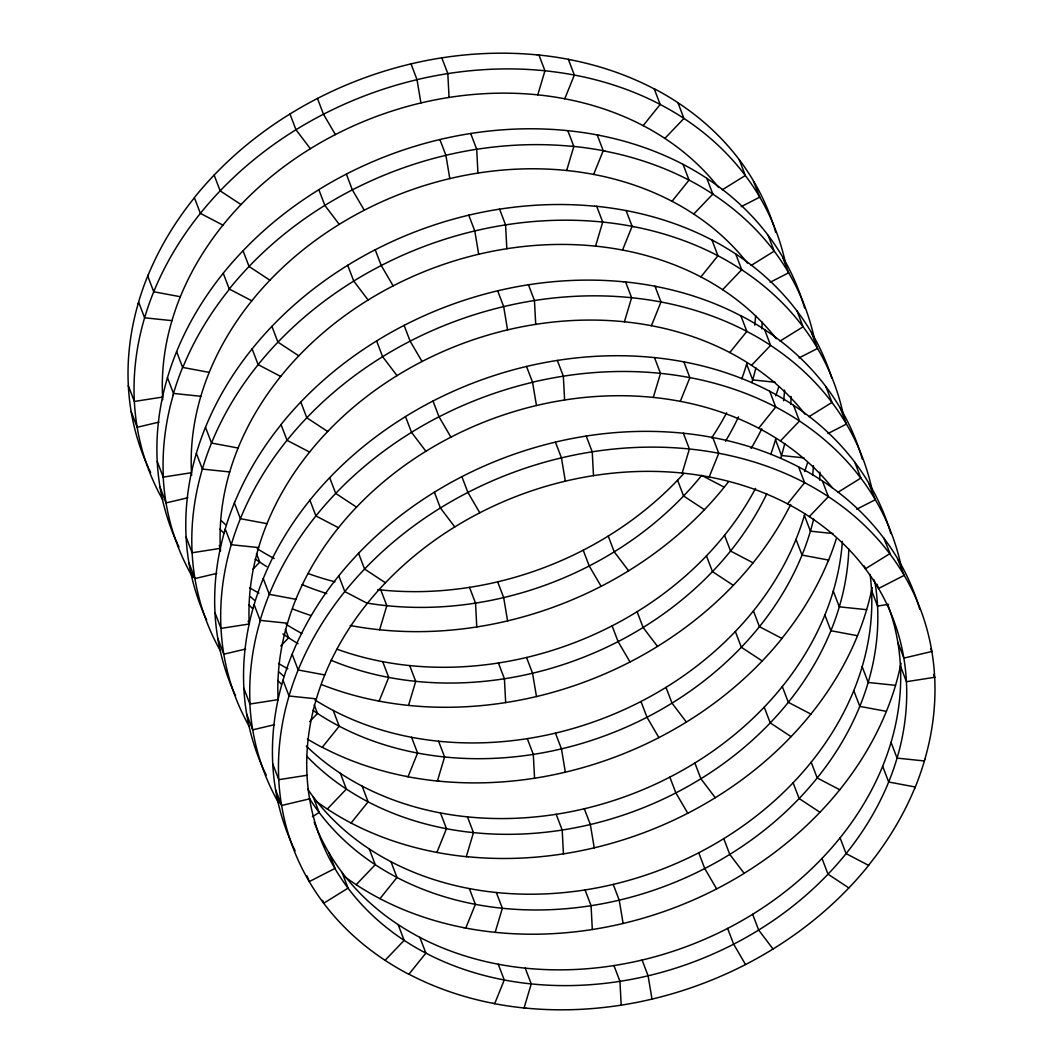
<?xml version="1.0" encoding="UTF-8"?>
<svg xmlns="http://www.w3.org/2000/svg" width="1063" height="1063" viewBox="0 0 1063 1063"><rect width="100%" height="100%" fill="white"/><g stroke="black" fill="none" stroke-linecap="round" stroke-linejoin="round"><path stroke-width="1.5" d="M138.11 303.659L138.589 302.038A334.141 271.357 -20.9 0 1 147.717 275.995L148.382 274.4M718.548 187.46A306.715 249.074 -20.9 0 0 566.234 99.058L564.759 98.779A306.715 249.074 -20.9 0 0 537.772 94.846L536.244 94.7A306.715 249.074 -20.9 0 0 335.377 134.589L333.955 135.32A306.715 249.074 -20.9 0 0 311.711 147.877L310.356 148.714A306.715 249.074 -20.9 0 0 180.883 295.421L180.338 296.736A306.715 249.074 -20.9 0 0 171.954 320.654L171.555 321.983A306.715 249.074 -20.9 0 0 162.745 399.701M318.78 189.746A335.416 272.394 -20.9 0 0 242.935 250.855A335.177 272.194 -20.9 0 0 223.243 273.244A335.416 272.394 -20.9 0 0 177.255 350.072L176.604 351.64A334.141 271.357 -20.9 0 0 167.462 377.671L166.997 379.305A335.416 272.394 -20.9 0 0 157.218 461.355A335.177 272.194 -20.9 0 0 160.035 487.16L166.041 502.919A335.283 272.274 -20.9 0 0 191.579 575.335M173.017 395.064L173.482 393.43A334.141 271.357 -20.9 0 1 182.623 367.399L183.274 365.805M747.435 263.106A306.715 249.074 -20.9 0 0 595.121 174.704L593.646 174.412A306.715 249.074 -20.9 0 0 566.659 170.492L565.131 170.346A306.715 249.074 -20.9 0 0 364.264 210.222L362.842 210.966A306.715 249.074 -20.9 0 0 340.598 223.522L339.243 224.359A306.715 249.074 -20.9 0 0 209.77 371.067L209.225 372.382A306.715 249.074 -20.9 0 0 200.827 396.286L200.442 397.628A306.715 249.074 -20.9 0 0 191.632 475.347M478.682 254.243L474.789 230.937L468.77 215.178A335.283 272.274 -20.9 0 0 375.133 249.805L373.512 250.642A333.822 271.092 -20.9 0 0 349.368 264.275L347.721 265.285A335.283 272.274 -20.9 0 0 271.915 326.368A335.177 272.194 -20.9 0 0 252.117 348.89A335.416 272.394 -20.9 0 0 206.129 425.718L205.491 427.286A334.141 271.357 -20.9 0 0 196.349 453.316L195.884 454.937A335.416 272.394 -20.9 0 0 186.105 537.001A335.177 272.194 -20.9 0 0 188.908 562.805A335.283 272.274 -20.9 0 0 206.621 619.995M776.322 338.752A306.715 249.074 -20.9 0 0 624.008 250.337L622.533 250.057A306.715 249.074 -20.9 0 0 595.546 246.138L594.018 245.991A306.715 249.074 -20.9 0 0 393.151 285.867L391.729 286.611A306.715 249.074 -20.9 0 0 369.486 299.168L368.13 300.005A306.715 249.074 -20.9 0 0 238.644 446.712L238.112 448.028A306.715 249.074 -20.9 0 0 229.714 471.932L229.329 473.274A306.715 249.074 -20.9 0 0 220.519 550.993M224.758 530.583L225.236 528.962A334.141 271.357 -20.9 0 1 234.378 502.932L235.029 501.337M805.209 414.397A306.715 249.074 -20.9 0 0 652.895 325.982L651.42 325.703A306.715 249.074 -20.9 0 0 624.419 321.783L622.905 321.624A306.715 249.074 -20.9 0 0 422.024 361.513L420.603 362.244A306.715 249.074 -20.9 0 0 398.373 374.814L397.017 375.638A306.715 249.074 -20.9 0 0 267.531 522.358L266.999 523.674A306.715 249.074 -20.9 0 0 258.601 547.578L258.216 548.92A306.715 249.074 -20.9 0 0 249.247 623.994L220.998 628.406L214.978 612.647A335.283 272.274 -20.9 0 1 224.771 530.743M309.891 500.208A335.416 272.394 -20.9 0 0 263.903 577.01L263.265 578.564A334.141 271.357 -20.9 0 0 254.123 604.608L253.645 606.229A335.416 272.394 -20.9 0 0 243.865 688.279A335.177 272.194 -20.9 0 0 246.682 714.097A335.283 272.274 -20.9 0 0 266.242 775.14M259.664 621.988L260.143 620.367A334.141 271.357 -20.9 0 1 269.284 594.323L269.936 592.729A335.416 272.394 -20.9 0 1 315.91 515.94A335.177 272.194 -20.9 0 1 335.695 493.405A335.416 272.394 -20.9 0 1 411.461 432.402M832.449 487.957A306.715 249.074 -20.9 0 0 681.768 401.628L680.293 401.349A306.715 249.074 -20.9 0 0 653.307 397.416L651.792 397.27A306.715 249.074 -20.9 0 0 450.911 437.159L449.49 437.89A306.715 249.074 -20.9 0 0 427.26 450.446L425.891 451.283A306.715 249.074 -20.9 0 0 296.418 597.991L295.873 599.306A306.715 249.074 -20.9 0 0 287.488 623.224L287.09 624.552A306.715 249.074 -20.9 0 0 278.134 699.627L249.885 704.038L243.865 688.279M314.17 822.137A306.715 249.074 -20.9 0 0 328.879 852.712L335.563 869.6A306.715 249.074 -20.9 0 0 347.256 887.087L348.039 888.15A306.715 249.074 -20.9 0 0 502.786 979.701L504.261 979.98A306.715 249.074 -20.9 0 0 531.248 983.913L532.762 984.059A306.715 249.074 -20.9 0 0 733.643 944.17L735.065 943.439A306.715 249.074 -20.9 0 0 757.308 930.882L758.663 930.045A306.715 249.074 -20.9 0 0 888.137 783.338L888.681 782.009A306.715 249.074 -20.9 0 0 897.066 758.105L897.464 756.776A306.715 249.074 -20.9 0 0 878.543 588.503L877.879 587.374A306.715 249.074 -20.9 0 0 866.186 569.874L865.402 568.825A306.715 249.074 -20.9 0 0 710.655 477.274L709.18 476.981A306.715 249.074 -20.9 0 0 682.194 473.062L680.679 472.915A306.715 249.074 -20.9 0 0 479.798 512.791L467.906 492.435L461.887 476.676L460.159 477.566A333.822 271.092 -20.9 0 0 436.029 491.199L434.382 492.209A335.283 272.274 -20.9 0 0 358.563 553.292A335.177 272.194 -20.9 0 0 338.778 575.814A335.416 272.394 -20.9 0 0 292.79 652.642L292.152 654.21A334.141 271.357 -20.9 0 0 283.01 680.24L282.532 681.861A335.416 272.394 -20.9 0 0 272.753 763.925A335.177 272.194 -20.9 0 0 275.569 789.729A335.283 272.274 -20.9 0 0 292.684 845.617M479.798 512.791L478.377 513.535A306.715 249.074 -20.9 0 0 456.133 526.092L454.778 526.929A306.715 249.074 -20.9 0 0 325.305 673.636L324.76 674.952A306.715 249.074 -20.9 0 0 316.375 698.856L315.977 700.198A306.715 249.074 -20.9 0 0 334.898 868.471L309.24 881.612L310.051 882.981A333.822 271.092 -20.9 0 0 322.74 901.969L323.697 903.244A335.283 272.274 -20.9 0 0 385.072 960.314A335.177 272.194 -20.9 0 0 408.83 974.306L425.878 953.126L419.858 937.367M741.801 378.8A306.715 249.074 -20.9 0 0 746.625 364.144L747.023 362.802M770.688 454.433A306.715 249.074 -20.9 0 0 775.512 439.776L775.91 438.448M314.98 699.932A306.715 249.074 -20.9 0 0 410.105 737.018L411.58 737.297A306.715 249.074 -20.9 0 0 438.581 741.217L440.095 741.376A306.715 249.074 -20.9 0 0 640.976 701.487L642.397 700.756A306.715 249.074 -20.9 0 0 664.627 688.186L665.983 687.362A306.715 249.074 -20.9 0 0 795.469 540.642L796.001 539.326A306.715 249.074 -20.9 0 0 804.399 515.422L804.784 514.08M306.303 746.053A306.715 249.074 -20.9 0 0 438.992 812.664L440.467 812.943A306.715 249.074 -20.9 0 0 467.454 816.862L468.982 817.009A306.715 249.074 -20.9 0 0 669.849 777.133L671.271 776.389A306.715 249.074 -20.9 0 0 693.514 763.832L694.87 762.995A306.715 249.074 -20.9 0 0 824.356 616.288L824.888 614.972A306.715 249.074 -20.9 0 0 833.286 591.068L833.671 589.726A306.715 249.074 -20.9 0 0 842.388 541.333M584.318 808.757L590.337 824.516L594.23 847.822A335.283 272.274 -20.9 0 0 687.867 813.195L689.488 812.358A333.822 271.092 -20.9 0 0 713.632 798.725L715.279 797.715A335.283 272.274 -20.9 0 0 791.085 736.632A335.177 272.194 -20.9 0 0 810.883 714.11A335.416 272.394 -20.9 0 0 856.871 637.282L857.509 635.714A334.141 271.357 -20.9 0 0 866.651 609.684L867.116 608.063A335.416 272.394 -20.9 0 0 872.165 587.587M307.752 789.251A306.715 249.074 -20.9 0 0 312.349 795.682L313.147 796.745A306.715 249.074 -20.9 0 0 467.879 888.296L469.354 888.588A306.715 249.074 -20.9 0 0 496.341 892.508L497.869 892.654A306.715 249.074 -20.9 0 0 698.736 852.778L700.158 852.034A306.715 249.074 -20.9 0 0 722.402 839.478L723.757 838.641A306.715 249.074 -20.9 0 0 853.23 691.933L853.775 690.618A306.715 249.074 -20.9 0 0 862.173 666.714L862.558 665.372A306.715 249.074 -20.9 0 0 870.105 574.512M744.22 873.255A335.416 272.394 -20.9 0 0 820.065 812.145A335.177 272.194 -20.9 0 0 839.757 789.756A335.416 272.394 -20.9 0 0 885.745 712.928L886.396 711.36A334.141 271.357 -20.9 0 0 895.538 685.329L896.003 683.695A335.416 272.394 -20.9 0 0 901.052 663.232M328.879 852.712L329.543 853.841A306.715 249.074 -20.9 0 0 341.236 871.328L342.034 872.391A306.715 249.074 -20.9 0 0 496.766 963.942L498.241 964.221A306.715 249.074 -20.9 0 0 525.228 968.154L526.756 968.3A306.715 249.074 -20.9 0 0 727.624 928.411L729.045 927.68A306.715 249.074 -20.9 0 0 751.289 915.123L752.644 914.286A306.715 249.074 -20.9 0 0 882.117 767.579L882.662 766.264A306.715 249.074 -20.9 0 0 891.046 742.346L891.445 741.017A306.715 249.074 -20.9 0 0 887.698 604.528M914.618 788.6L915.283 787.005A334.141 271.357 -20.9 0 0 924.411 760.962L924.89 759.341M537.772 94.846L544.96 70.783L538.941 55.024L537.094 54.838M350.245 625.496A334.141 271.357 -20.9 0 0 379.637 629.761L386.826 605.697L380.806 589.938A306.715 249.074 -20.9 0 1 377.764 589.606M566.659 170.492L573.834 146.428L567.828 130.669L565.981 130.483A335.416 272.394 -20.9 0 0 470.683 133.486A335.177 272.194 -20.9 0 0 439.883 139.532A335.283 272.274 -20.9 0 0 346.352 174.106L344.625 174.996A333.822 271.092 -20.9 0 0 320.481 188.629L318.834 189.639L324.853 205.398L339.243 224.359M321.797 684.692A335.416 272.394 -20.9 0 0 377.378 700.796L379.132 701.128A334.141 271.357 -20.9 0 0 408.524 705.407L415.713 681.343L409.693 665.584A306.715 249.074 -20.9 0 1 382.707 661.651L381.232 661.372A306.715 249.074 -20.9 0 1 337.117 649.214M595.546 246.138L602.721 222.074L596.702 206.315L594.868 206.129M406.225 776.428L408.019 776.774A334.141 271.357 -20.9 0 0 437.411 781.039L444.586 756.976L438.581 741.217M624.419 321.783L631.608 297.72L625.589 281.961L623.755 281.775M315.02 800.426A335.416 272.394 -20.9 0 0 327.404 809.089A335.177 272.194 -20.9 0 0 351.069 823.014A335.416 272.394 -20.9 0 0 435.112 852.074L436.906 852.42A334.141 271.357 -20.9 0 0 466.298 856.685L473.473 832.621L467.454 816.862M653.307 397.416L660.495 373.352L654.476 357.593L652.629 357.407A335.416 272.394 -20.9 0 0 557.331 360.423A335.177 272.194 -20.9 0 0 526.53 366.456A335.283 272.274 -20.9 0 0 433 401.03M464 927.72L465.78 928.065A334.141 271.357 -20.9 0 0 495.172 932.331L502.361 908.267L496.341 892.508M682.194 473.062L689.382 448.998L683.363 433.239L681.516 433.053A335.416 272.394 -20.9 0 0 586.218 436.056A335.177 272.194 -20.9 0 0 555.418 442.102L561.437 457.861L565.343 481.167M492.887 1003.352L494.667 1003.698A334.141 271.357 -20.9 0 0 524.059 1007.976L531.248 983.913L525.228 968.154M564.759 98.779L574.352 75.061L568.333 59.302A334.141 271.357 -20.9 0 0 538.941 55.024M379.132 701.128L388.713 677.41L382.707 661.651M593.646 174.412L603.226 150.694L597.22 134.935A334.141 271.357 -20.9 0 0 567.828 130.669M408.019 776.774L417.6 753.056L411.58 737.297M622.533 250.057L632.113 226.339L626.094 210.58A334.141 271.357 -20.9 0 0 596.702 206.315M436.906 852.42L446.487 828.702L440.467 812.943M651.42 325.703L661 301.985L654.981 286.226A334.141 271.357 -20.9 0 0 625.589 281.961M465.78 928.065L475.374 904.347L469.354 888.588M680.293 401.349L689.887 377.631L683.868 361.872A334.141 271.357 -20.9 0 0 654.476 357.593M494.667 1003.698L504.261 979.98L498.241 964.221M709.18 476.981L718.774 453.263L712.755 437.504A334.141 271.357 -20.9 0 0 683.363 433.239M154.401 290.159L153.736 291.754A334.141 271.357 -20.9 0 0 144.608 317.797L144.13 319.418A335.416 272.394 -20.9 0 0 134.35 401.469A335.177 272.194 -20.9 0 0 137.167 427.286A335.283 272.274 -20.9 0 0 162.692 499.703M827.971 561.663L828.622 560.068A334.141 271.357 -20.9 0 0 836.435 538.396M643.142 125.633L660.176 104.453L654.17 88.694A335.177 272.194 -20.9 0 1 677.928 102.673L683.947 118.431A335.283 272.274 -20.9 0 1 745.309 175.515L746.279 176.79A333.822 271.092 -20.9 0 1 758.969 195.778L759.779 197.147A335.283 272.274 -20.9 0 1 785.849 264.807M672.015 201.279L689.063 180.099L683.044 164.34A335.416 272.394 -20.9 0 0 598.974 135.28M700.902 276.912L717.95 255.745L711.931 239.986A335.416 272.394 -20.9 0 0 627.888 210.926L626.094 210.58M351.069 823.014L368.117 801.847L362.098 786.089M729.789 352.557L746.837 331.39L740.818 315.631A335.177 272.194 -20.9 0 1 764.589 329.596L770.609 345.355L751.514 365.327M345.023 876.909A335.283 272.274 -20.9 0 0 356.185 884.682A335.177 272.194 -20.9 0 0 379.956 898.66L396.991 877.48L390.985 861.721M758.676 428.203L775.724 407.023L769.705 391.264A335.416 272.394 -20.9 0 0 685.622 362.204L683.868 361.872M787.563 503.849L804.611 482.668L798.592 466.909A335.416 272.394 -20.9 0 0 714.509 437.85L712.755 437.504M252.994 569.197L259.731 562.141L256.449 553.544M664.867 138.403L683.947 118.431A335.177 272.194 -20.9 0 0 660.176 104.453A335.416 272.394 -20.9 0 0 576.106 75.393L574.352 75.061A334.141 271.357 -20.9 0 0 544.96 70.783L543.113 70.596A335.416 272.394 -20.9 0 0 447.815 73.613A335.177 272.194 -20.9 0 0 417.015 79.645L410.996 63.886A335.283 272.274 -20.9 0 0 317.465 98.46L315.738 99.351A333.822 271.092 -20.9 0 0 291.594 112.984L289.96 113.993A335.283 272.274 -20.9 0 0 214.141 175.089A335.177 272.194 -20.9 0 0 194.356 197.612L200.376 213.371L222.938 225.157M280.752 646.012L288.618 637.787L285.336 629.19M693.74 214.048L712.835 194.077L706.815 178.318A335.177 272.194 -20.9 0 0 683.044 164.34M309.639 721.657L317.505 713.432L314.223 704.835M722.627 289.694L741.722 269.723L735.702 253.964A335.177 272.194 -20.9 0 0 711.931 239.986M327.298 809.036L346.392 789.065L340.373 773.306M356.185 884.682L375.266 864.711L369.26 848.952M780.401 440.972L799.496 421.001L793.476 405.242A335.177 272.194 -20.9 0 0 769.705 391.264M385.072 960.327L404.153 940.356L398.133 924.597M809.288 516.618L828.383 496.647L822.363 480.888A335.177 272.194 -20.9 0 0 798.592 466.909M722.322 189.772L745.309 175.515L739.303 159.756A335.283 272.274 -20.9 0 0 677.981 102.752M751.209 265.418L774.196 251.16L768.177 235.401L769.147 236.677A333.822 271.092 -20.9 0 1 781.837 255.665L782.647 257.033A335.283 272.274 -20.9 0 1 804.598 308.018M780.096 341.064L803.083 326.793L797.064 311.034L798.021 312.323A333.822 271.092 -20.9 0 1 810.71 331.311L811.521 332.679A335.283 272.274 -20.9 0 1 831.824 378.202M808.983 416.696L831.97 402.439L825.951 386.68L826.908 387.968A333.822 271.092 -20.9 0 1 839.597 406.956L840.408 408.312A335.283 272.274 -20.9 0 1 862.359 459.309M312.402 816.703L319.166 812.504A306.715 249.074 -20.9 0 0 473.899 904.055L475.374 904.347A306.715 249.074 -20.9 0 0 502.361 908.267L503.889 908.413A306.715 249.074 -20.9 0 0 704.756 868.537L706.177 867.793A306.715 249.074 -20.9 0 0 728.421 855.237L729.776 854.4A306.715 249.074 -20.9 0 0 859.249 707.692L859.794 706.377A306.715 249.074 -20.9 0 0 868.179 682.473L868.577 681.131A306.715 249.074 -20.9 0 0 874.969 582.471L873.866 579.601M837.87 492.342L860.857 478.084L854.838 462.325A335.283 272.274 -20.9 0 0 793.516 405.322M368.13 300.005L353.74 281.044L355.387 280.034A333.822 271.092 -20.9 0 1 379.531 266.401L381.245 265.511A335.283 272.274 -20.9 0 1 474.789 230.937A335.177 272.194 -20.9 0 1 505.576 224.891A335.416 272.394 -20.9 0 1 600.887 221.888L602.721 222.074A334.141 271.357 -20.9 0 1 632.113 226.339L633.907 226.685M309.585 452.081L287.023 440.295L281.004 424.536A335.177 272.194 -20.9 0 1 300.789 402.013A335.283 272.274 -20.9 0 1 376.608 340.931L378.255 339.921A333.822 271.092 -20.9 0 1 402.399 326.288L404.113 325.384A335.283 272.274 -20.9 0 1 497.657 290.824A335.177 272.194 -20.9 0 1 528.444 284.764L534.463 300.523L535.712 324.361M397.017 375.638L382.627 356.69L384.274 355.68A333.822 271.092 -20.9 0 1 408.418 342.047L410.132 341.143A335.283 272.274 -20.9 0 1 503.57 306.636A335.177 272.194 -20.9 0 1 534.463 300.523A335.416 272.394 -20.9 0 1 629.761 297.534L631.608 297.72A334.141 271.357 -20.9 0 1 661 301.985L662.794 302.33A335.416 272.394 -20.9 0 1 746.797 331.39A335.177 272.194 -20.9 0 1 770.609 345.355M411.514 432.322L413.162 431.312A333.822 271.092 -20.9 0 1 437.292 417.679L439.019 416.789L433 401.03L431.272 401.92A333.822 271.092 -20.9 0 0 407.142 415.553L405.495 416.563L411.514 432.322L425.891 451.283M683.815 473.487A306.715 249.074 -20.9 0 1 608.222 536.071L606.867 536.908A306.715 249.074 -20.9 0 1 584.623 549.465L583.202 550.209A306.715 249.074 -20.9 0 1 382.321 590.085L380.806 589.938M728.301 482.004A335.416 272.394 -20.9 0 1 724.222 487.173A335.177 272.194 -20.9 0 1 704.437 509.709A335.283 272.274 -20.9 0 1 628.618 570.791L626.971 571.801A333.822 271.092 -20.9 0 1 602.841 585.434L601.113 586.324L589.221 565.968L583.202 550.209M755.554 488.409A306.715 249.074 -20.9 0 1 637.109 611.717L635.74 612.554A306.715 249.074 -20.9 0 1 613.51 625.11L612.089 625.841A306.715 249.074 -20.9 0 1 411.208 665.73L409.693 665.584M733.404 585.248A335.416 272.394 -20.9 0 1 657.559 646.357L655.858 647.447A333.822 271.092 -20.9 0 1 631.728 661.08L630 661.97L618.108 641.6L612.089 625.841M753.415 610.919L759.434 626.678L781.996 638.464A335.177 272.194 -20.9 0 1 762.211 660.987A335.283 272.274 -20.9 0 1 686.392 722.069L684.745 723.079A333.822 271.092 -20.9 0 1 660.601 736.712L658.887 737.616A335.283 272.274 -20.9 0 1 565.343 772.176A335.177 272.194 -20.9 0 1 534.556 778.236L533.307 754.398L527.288 738.639M840.062 837.843L846.082 853.602L868.644 865.388A335.177 272.194 -20.9 0 1 848.859 887.924A335.283 272.274 -20.9 0 1 773.04 948.993L771.406 950.016A333.822 271.092 -20.9 0 1 747.262 963.649L745.535 964.54A335.283 272.274 -20.9 0 1 652.004 999.1A335.177 272.194 -20.9 0 1 621.204 1005.16L619.955 981.322L613.936 965.563M317.465 98.46L323.484 114.219L321.757 115.11A333.822 271.092 -20.9 0 0 297.613 128.743L295.979 129.752A335.283 272.274 -20.9 0 0 220.161 190.848M495.172 932.331L497.019 932.517A335.416 272.394 -20.9 0 0 592.317 929.514A335.177 272.194 -20.9 0 0 623.117 923.468A335.283 272.274 -20.9 0 0 716.648 888.894L718.375 888.004A333.822 271.092 -20.9 0 0 742.519 874.371L744.166 873.361L729.776 854.4L723.757 838.641M741.243 206.634L759.779 197.147L752.949 180.019A333.822 271.092 -20.9 0 0 740.26 161.031L739.303 159.756M770.13 282.28L788.653 272.792L782.647 257.033M799.017 357.925L817.54 348.438L811.521 332.679M827.904 433.571L846.427 424.071L840.408 408.312M856.791 509.204L875.314 499.716L868.484 482.589A333.822 271.092 -20.9 0 0 855.795 463.601L854.838 462.325M158.945 422.117L137.167 427.286L131.148 411.527A335.177 272.194 -20.9 0 1 128.331 385.71L134.337 401.469L162.586 397.057M187.832 497.763L166.041 502.919A335.177 272.194 -20.9 0 1 163.224 477.114L157.204 461.355M216.719 573.409L194.928 578.564L188.908 562.805M245.593 649.055L223.815 654.21L217.795 638.451A335.177 272.194 -20.9 0 1 214.978 612.647M246.682 714.097L252.702 729.856L274.48 724.687M275.569 789.729L281.589 805.488L309.585 798.858M163.224 477.114L191.473 472.703M888.522 604.342L877.546 606.056L871.527 590.297M307.021 775.272L278.772 779.684L272.753 763.925M876.909 584.198L878.543 588.503L904.201 575.362L903.391 573.993A333.822 271.092 -20.9 0 0 890.701 555.006L883.725 537.971L884.682 539.247A333.822 271.092 -20.9 0 1 897.371 558.234L904.201 575.362A335.283 272.274 -20.9 0 1 931.852 651.473A335.177 272.194 -20.9 0 1 934.669 677.29L906.433 681.702L900.414 665.943M572 146.242L573.834 146.428A334.141 271.357 -20.9 0 1 603.226 150.694L605.02 151.039M379.637 629.761L381.484 629.947A335.416 272.394 -20.9 0 0 476.782 626.944A335.177 272.194 -20.9 0 0 507.583 620.898L503.676 597.592L497.657 581.833M408.524 705.407L410.371 705.593A335.416 272.394 -20.9 0 0 505.669 702.577A335.177 272.194 -20.9 0 0 536.47 696.544A335.283 272.274 -20.9 0 0 630 661.97M437.411 781.039L439.245 781.225M466.298 856.685L468.132 856.871M524.059 1007.976L525.906 1008.162M775.166 382.255L752.644 379.903L746.625 364.144M171.954 320.654L144.595 317.797L138.589 302.038M804.053 457.887L781.531 455.535L775.512 439.776M200.827 396.286L173.482 393.43L167.462 377.671M832.94 533.533L810.418 531.181L804.399 515.422M229.714 471.932L202.369 469.075L196.349 453.316M866.651 609.684L839.305 606.827L833.286 591.068M258.601 547.578L231.256 544.721L225.236 528.962M895.538 685.329L868.179 682.473L862.173 666.714M287.488 623.224L260.143 620.367L254.123 604.608M924.411 760.962L897.066 758.105L891.046 742.346M316.375 698.856L289.03 695.999L283.01 680.24M180.338 296.736L153.736 291.754L147.717 275.995M209.225 372.382L182.623 367.399L176.604 351.64M238.112 448.028L211.51 443.045L205.491 427.286M828.622 560.068L802.02 555.085L796.001 539.326M266.999 523.674L240.397 518.691L234.378 502.932M857.509 635.714L830.907 630.731L824.888 614.972M295.873 599.306L269.284 594.323L263.265 578.564M886.396 711.36L859.794 706.377L853.775 690.618M324.76 674.952L298.158 669.969L292.152 654.21M915.283 787.005L888.681 782.009L882.662 766.264M568.333 59.302L570.113 59.648M597.22 134.935L599.001 135.28M654.981 286.226L656.775 286.572M724.222 487.186L701.66 475.387A306.715 249.074 -20.9 0 1 614.241 551.83L612.886 552.667A306.715 249.074 -20.9 0 1 590.643 565.224L589.221 565.968A306.715 249.074 -20.9 0 1 388.34 605.844L386.826 605.697A306.715 249.074 -20.9 0 1 367.253 603.093M223.243 273.244L229.249 289.003L251.811 300.802M790.673 504.487A335.416 272.394 -20.9 0 1 753.096 562.819L730.547 551.033L724.528 535.274M252.117 348.89L258.136 364.649L280.698 376.448M810.883 714.11L788.321 702.311L782.302 686.552M338.472 527.726L315.91 515.94L309.891 500.181A335.177 272.194 -20.9 0 1 329.676 477.646L335.695 493.405L356.557 507.144M839.757 789.756L817.195 777.957L811.189 762.198M367.36 603.372L344.797 591.573L338.778 575.814M214.141 175.076L220.161 190.835L241.009 204.574M704.437 509.709L683.575 495.969L677.556 480.21M269.896 280.22L249.048 266.481L243.028 250.722M271.915 326.368L277.921 342.127L298.783 355.853M762.211 660.987L741.349 647.261L735.33 631.502M327.67 431.498L306.808 417.772L300.789 402.013M791.085 736.632L770.237 722.906L764.217 707.147M819.972 812.278L799.124 798.539L793.104 782.78M385.444 582.79L364.582 569.05L358.563 553.292M848.859 887.924L828.011 874.185L821.991 858.426M310.356 148.714L295.979 129.752L289.96 113.993M628.618 570.791L614.241 551.83L608.222 536.071M657.505 646.437L643.115 627.476L637.109 611.717M686.392 722.069L672.002 703.121L665.983 687.362M715.279 797.715L700.889 778.754L694.87 762.995M454.778 526.929L440.401 507.968L434.382 492.209M773.04 949.007L758.663 930.045L752.644 914.286M774.196 251.16L775.153 252.436A333.822 271.092 -20.9 0 1 787.842 271.424L788.653 272.792A335.283 272.274 -20.9 0 1 814.431 339.044M860.857 478.084L861.814 479.36A333.822 271.092 -20.9 0 1 874.504 498.348L875.314 499.716A335.283 272.274 -20.9 0 1 901.384 567.376M323.484 114.219L335.377 134.589M364.264 210.222L352.358 189.865L346.352 174.106M658.887 737.616L646.982 717.246L640.976 701.487M393.151 285.867L381.245 265.511L375.226 249.752M687.774 813.248L675.869 792.892L669.849 777.133M422.024 361.513L410.132 341.143L404.113 325.384M716.648 888.894L704.756 868.537L698.736 852.778M439.019 416.789L450.911 437.159M745.535 964.54L733.643 944.17L727.624 928.411M930.763 648.616L931.852 651.473L903.856 658.103L897.836 642.344M933.58 674.42L934.669 677.29M864.299 565.954L865.402 568.825L889.744 553.73A335.283 272.274 -20.9 0 0 828.369 496.647A335.177 272.194 -20.9 0 0 804.611 482.668A335.416 272.394 -20.9 0 0 720.528 453.609L718.774 453.263A334.141 271.357 -20.9 0 0 689.382 448.998L687.535 448.812A335.416 272.394 -20.9 0 0 592.237 451.815A335.177 272.194 -20.9 0 0 561.437 457.861A335.283 272.274 -20.9 0 0 467.906 492.435L466.179 493.325A333.822 271.092 -20.9 0 0 442.049 506.958L440.401 507.968A335.283 272.274 -20.9 0 0 364.582 569.05A335.177 272.194 -20.9 0 0 344.797 591.573A335.416 272.394 -20.9 0 0 298.809 668.401L298.158 669.969A334.141 271.357 -20.9 0 0 289.03 695.999L288.551 697.62A335.416 272.394 -20.9 0 0 278.772 779.684A335.177 272.194 -20.9 0 0 281.589 805.488M706.443 555.856L712.462 571.615L733.324 585.354A335.177 272.194 -20.9 0 0 753.109 562.819M470.683 133.486L476.702 149.245L477.938 173.07M557.331 360.41L563.35 376.169L564.599 400.007M586.218 436.056L592.237 451.815L593.486 475.639M439.883 139.532L445.902 155.291L449.795 178.597M497.657 290.81L503.663 306.569L507.569 329.889M526.53 366.456L532.55 382.215L536.456 405.521M526.544 657.479L532.563 673.238L536.47 696.544M555.431 733.111L561.45 748.87L565.343 772.19M613.205 884.403L619.224 900.162L623.117 923.468M642.092 960.035L648.098 975.794L652.004 999.114M347.721 265.285L353.74 281.044M376.608 340.931L382.627 356.69M469.514 587.361L475.533 603.12L476.782 626.944M498.401 662.993L504.42 678.752L505.669 702.59M556.175 814.285L562.194 830.044L563.43 853.868A335.177 272.194 -20.9 0 0 594.23 847.822M585.062 889.93L591.068 905.689L592.317 929.514M333.211 710.443L339.23 726.202L322.182 747.369A335.177 272.194 -20.9 0 1 307.433 739.091M219.27 545.478L220.36 548.349L192.111 552.76L186.091 537.001M248.157 621.124L249.247 623.994M313.147 796.745L319.166 812.504L318.369 811.441A306.715 249.074 -20.9 0 1 309.426 798.433M342.034 872.391L348.039 888.15L323.697 903.244L322.607 900.374M191.513 573.316L193.16 577.608M277.629 798.805L279.263 803.096M307.061 875.885L309.24 881.612A335.283 272.274 -20.9 0 1 281.642 805.568M417.015 79.645L420.908 102.965M506.825 248.715L505.576 224.891L499.57 209.132A335.177 272.194 -20.9 0 0 468.77 215.178M449.064 97.437L447.815 73.599L441.796 57.84A335.177 272.194 -20.9 0 0 410.996 63.886M934.656 677.171A335.283 272.274 -20.9 0 1 924.876 759.195M914.632 788.401A335.283 272.274 -20.9 0 1 868.67 865.162M621.35 1005.12A335.283 272.274 -20.9 0 1 526.092 1008.123M493.112 1003.339A335.283 272.274 -20.9 0 1 409.096 974.279M295.129 850.785A335.283 272.274 -20.9 0 1 293.282 846.919M461.794 476.729A335.283 272.274 -20.9 0 1 555.324 442.155M822.217 480.821A335.416 272.394 -20.9 0 1 883.605 537.931M898.182 559.603A335.283 272.274 -20.9 0 1 919.734 609.219M799.496 421.001A335.177 272.194 -20.9 0 0 775.724 407.023A335.416 272.394 -20.9 0 0 691.641 377.963L689.887 377.631A334.141 271.357 -20.9 0 0 660.495 373.352L658.648 373.166A335.416 272.394 -20.9 0 0 563.35 376.182A335.177 272.194 -20.9 0 0 532.55 382.215M869.295 483.957A335.283 272.274 -20.9 0 1 890.847 533.573M799.349 420.948A335.416 272.394 -20.9 0 1 860.738 478.044M438.886 416.909A335.416 272.394 -20.9 0 1 532.457 382.335M329.583 477.779A335.416 272.394 -20.9 0 1 405.428 416.669M464.026 927.72A335.416 272.394 -20.9 0 1 379.983 898.66M250.044 704.224A335.416 272.394 -20.9 0 1 259.824 622.174M252.702 729.856A335.177 272.194 -20.9 0 1 249.885 704.038M278.28 802.339A335.283 272.274 -20.9 0 1 252.755 729.922M382.627 356.69A335.283 272.274 -20.9 0 0 306.822 417.772A335.177 272.194 -20.9 0 0 287.023 440.295A335.416 272.394 -20.9 0 0 241.035 517.123L240.397 518.691A334.141 271.357 -20.9 0 0 231.256 544.721L230.777 546.342A335.416 272.394 -20.9 0 0 220.998 628.392A335.177 272.194 -20.9 0 0 223.815 654.21A335.283 272.274 -20.9 0 0 249.353 726.627M528.311 284.804A335.283 272.274 -20.9 0 1 623.569 281.801M656.549 286.585A335.283 272.274 -20.9 0 1 740.552 315.645M819.985 472.078A306.715 249.074 -20.9 0 1 819.6 480.117M813.647 519.116A306.715 249.074 -20.9 0 1 810.803 529.839L810.418 531.181A306.715 249.074 -20.9 0 1 802.02 555.085L801.489 556.401A306.715 249.074 -20.9 0 1 672.002 703.121L670.647 703.945A306.715 249.074 -20.9 0 1 648.403 716.515L646.982 717.246A306.715 249.074 -20.9 0 1 446.115 757.135L444.586 756.976A306.715 249.074 -20.9 0 1 417.6 753.056L416.125 752.777A306.715 249.074 -20.9 0 1 312.907 710.336M281.522 684.28A306.715 249.074 -20.9 0 1 277.762 680.453M843.318 414.69A335.283 272.274 -20.9 0 0 817.54 348.438L816.729 347.07A333.822 271.092 -20.9 0 0 804.04 328.082L803.083 326.793A335.283 272.274 -20.9 0 0 741.761 269.803A335.177 272.194 -20.9 0 0 717.95 255.745M827.971 561.477A335.283 272.274 -20.9 0 1 782.009 638.238M813.501 465.7A306.715 249.074 -20.9 0 1 812.624 475.108M283.329 675.935A306.715 249.074 -20.9 0 1 279.356 672.268M848.819 549.053A306.715 249.074 -20.9 0 1 839.69 605.485L839.305 606.827A306.715 249.074 -20.9 0 1 830.907 630.731L830.362 632.047A306.715 249.074 -20.9 0 1 700.889 778.754L699.534 779.591A306.715 249.074 -20.9 0 1 677.29 792.148L675.869 792.892A306.715 249.074 -20.9 0 1 475.002 832.767L473.473 832.621A306.715 249.074 -20.9 0 1 446.487 828.702L445.012 828.422A306.715 249.074 -20.9 0 1 306.649 756.099M235.508 695.627A335.283 272.274 -20.9 0 1 217.809 638.451M235.029 501.523A335.283 272.274 -20.9 0 1 280.991 424.762M534.689 778.196A335.283 272.274 -20.9 0 1 439.431 781.199M406.451 776.415A335.283 272.274 -20.9 0 1 322.448 747.355M563.669 853.788A335.283 272.274 -20.9 0 1 468.411 856.791M872.497 491.731A335.283 272.274 -20.9 0 0 846.427 424.071L845.617 422.702A333.822 271.092 -20.9 0 0 832.927 403.727L831.97 402.439A335.283 272.274 -20.9 0 0 770.648 345.435M764.629 329.676A335.283 272.274 -20.9 0 1 826.004 386.759M220.466 650.981A335.283 272.274 -20.9 0 1 194.941 578.564A335.177 272.194 -20.9 0 1 192.111 552.76A335.416 272.394 -20.9 0 1 201.89 470.696L202.369 469.075A334.141 271.357 -20.9 0 1 211.51 443.045L212.162 441.451A335.416 272.394 -20.9 0 1 258.136 364.689M277.842 342.259A335.416 272.394 -20.9 0 1 353.673 281.15M633.867 226.685A335.416 272.394 -20.9 0 1 717.91 255.745M258.136 364.649A335.177 272.194 -20.9 0 1 277.921 342.127M735.596 253.911A335.416 272.394 -20.9 0 1 796.984 311.007M499.331 209.212A335.283 272.274 -20.9 0 1 594.589 206.209M323.391 114.273A335.283 272.274 -20.9 0 1 416.922 79.712M762.171 322.129A306.715 249.074 -20.9 0 1 761.839 328.826M755.873 367.838A306.715 249.074 -20.9 0 1 753.042 378.561L752.644 379.903A306.715 249.074 -20.9 0 1 751.833 382.574M738.506 416.895A306.715 249.074 -20.9 0 1 725.511 441.225M326.7 593.526A306.715 249.074 -20.9 0 1 302.118 584.597M266.786 566.619A306.715 249.074 -20.9 0 1 255.147 559.045M223.748 532.988A306.715 249.074 -20.9 0 1 219.988 529.161M791.098 396.433A306.715 249.074 -20.9 0 1 790.726 404.471M784.76 443.47A306.715 249.074 -20.9 0 1 781.916 454.207L781.531 455.535A306.715 249.074 -20.9 0 1 780.72 458.219M766.768 493.83A306.715 249.074 -20.9 0 1 643.115 627.476L641.76 628.313A306.715 249.074 -20.9 0 1 619.53 640.869L618.108 641.6A306.715 249.074 -20.9 0 1 417.228 681.489L415.713 681.343A306.715 249.074 -20.9 0 1 388.713 677.41L387.238 677.131A306.715 249.074 -20.9 0 1 331.005 660.243M298.065 643.7A306.715 249.074 -20.9 0 1 282.891 633.893M252.635 608.634A306.715 249.074 -20.9 0 1 248.875 604.807M445.809 155.344A335.283 272.274 -20.9 0 0 352.265 189.918L350.644 190.755A333.822 271.092 -20.9 0 0 326.5 204.388L324.853 205.398A335.283 272.274 -20.9 0 0 249.048 266.481A335.177 272.194 -20.9 0 0 229.249 289.003M476.463 149.338A335.283 272.274 -20.9 0 1 571.721 146.322M784.614 390.055A306.715 249.074 -20.9 0 1 783.59 400.804M301.826 633.482A306.715 249.074 -20.9 0 1 286.106 624.287M254.442 600.289A306.715 249.074 -20.9 0 1 250.483 596.622M755.634 315.751A306.715 249.074 -20.9 0 1 754.703 325.158M726.667 412.763A306.715 249.074 -20.9 0 1 711.599 437.929M334.872 581.793A306.715 249.074 -20.9 0 1 308.23 573.568M274.188 558.5A306.715 249.074 -20.9 0 1 257.219 548.654M225.555 524.657A306.715 249.074 -20.9 0 1 221.596 520.99M163.383 477.3A335.416 272.394 -20.9 0 1 173.163 395.25M183.421 366.017A335.416 272.394 -20.9 0 1 229.409 289.229M706.868 178.398A335.283 272.274 -20.9 0 1 768.23 235.468M689.063 180.099A335.177 272.194 -20.9 0 1 712.835 194.077M154.387 290.199A335.416 272.394 -20.9 0 1 200.362 213.397A335.177 272.194 -20.9 0 1 220.161 190.835M150.694 472.57A335.283 272.274 -20.9 0 1 148.86 468.703M148.249 467.401A335.283 272.274 -20.9 0 1 146.508 463.495M145.95 462.179A335.283 272.274 -20.9 0 1 131.148 411.527M128.344 385.829A335.283 272.274 -20.9 0 1 138.124 303.805M148.368 274.599A335.283 272.274 -20.9 0 1 194.33 197.838M441.65 57.88A335.283 272.274 -20.9 0 1 536.908 54.877M569.888 59.661A335.283 272.274 -20.9 0 1 653.904 88.721M753.76 181.388A335.283 272.274 -20.9 0 1 774.05 226.911M774.475 228.279A335.283 272.274 -20.9 0 1 775.711 232.385M807.548 462.75A334.141 271.357 -20.9 0 1 804.651 471.467M445.902 155.291A335.177 272.194 -20.9 0 1 476.702 149.245M605.219 151.198A335.283 272.274 -20.9 0 1 689.223 180.245M712.888 194.157A335.283 272.274 -20.9 0 1 774.249 251.227M601.206 586.271A335.283 272.274 -20.9 0 1 507.676 620.845M178.956 546.927A335.283 272.274 -20.9 0 1 177.734 544.349M177.136 543.047A335.283 272.274 -20.9 0 1 160.035 487.16M778.661 387.105A334.141 271.357 -20.9 0 1 775.764 395.821M761.786 428.854A335.416 272.394 -20.9 0 1 751.142 448.427M310.901 615.477A335.416 272.394 -20.9 0 1 292.91 609.059M258.973 593.167A335.177 272.194 -20.9 0 1 249.659 587.799M287.86 668.813A335.177 272.194 -20.9 0 1 278.546 663.445"/></g></svg>
